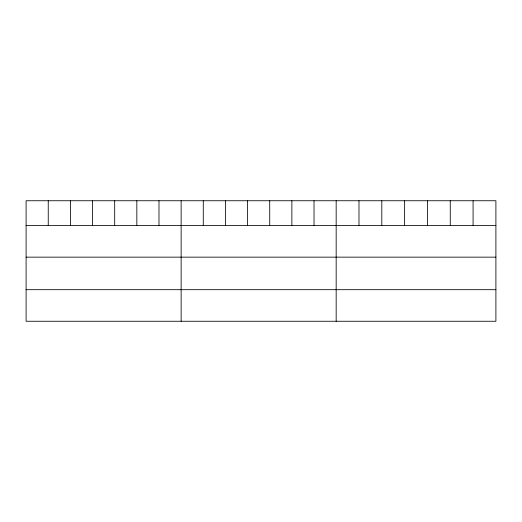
<?xml version="1.0" encoding="UTF-8"?>
<svg xmlns="http://www.w3.org/2000/svg" width="522" height="522" viewBox="0 0 522 522"><rect width="100%" height="100%" fill="white"/><g stroke="black" fill="none" stroke-linecap="round" stroke-linejoin="round"><path stroke-width="0.78" d="M495.9 225.569L495.9 321.258L26.1 321.258L26.1 200.742L495.9 200.742L495.9 225.569L26.1 225.569M26.1 257.15L495.9 257.15M26.1 289.684L495.9 289.684M473.082 200.742L473.082 225.569M450.264 200.742L450.264 225.569M427.446 200.742L427.446 225.569M404.622 200.742L404.622 225.569M381.804 200.742L381.804 225.569M358.986 200.742L358.986 225.569M336.168 200.742L336.168 321.258M314.022 200.742L314.022 225.569M291.87 200.742L291.87 225.569M269.724 200.742L269.724 225.569M247.578 200.742L247.578 225.569M225.432 200.742L225.432 225.569M203.28 200.742L203.28 225.569M181.134 200.742L181.134 321.258M158.988 200.742L158.988 225.569M136.836 200.742L136.836 225.569M114.69 200.742L114.69 225.569M92.544 200.742L92.544 225.569M70.398 200.742L70.398 225.569M48.246 200.742L48.246 225.569"/></g></svg>
